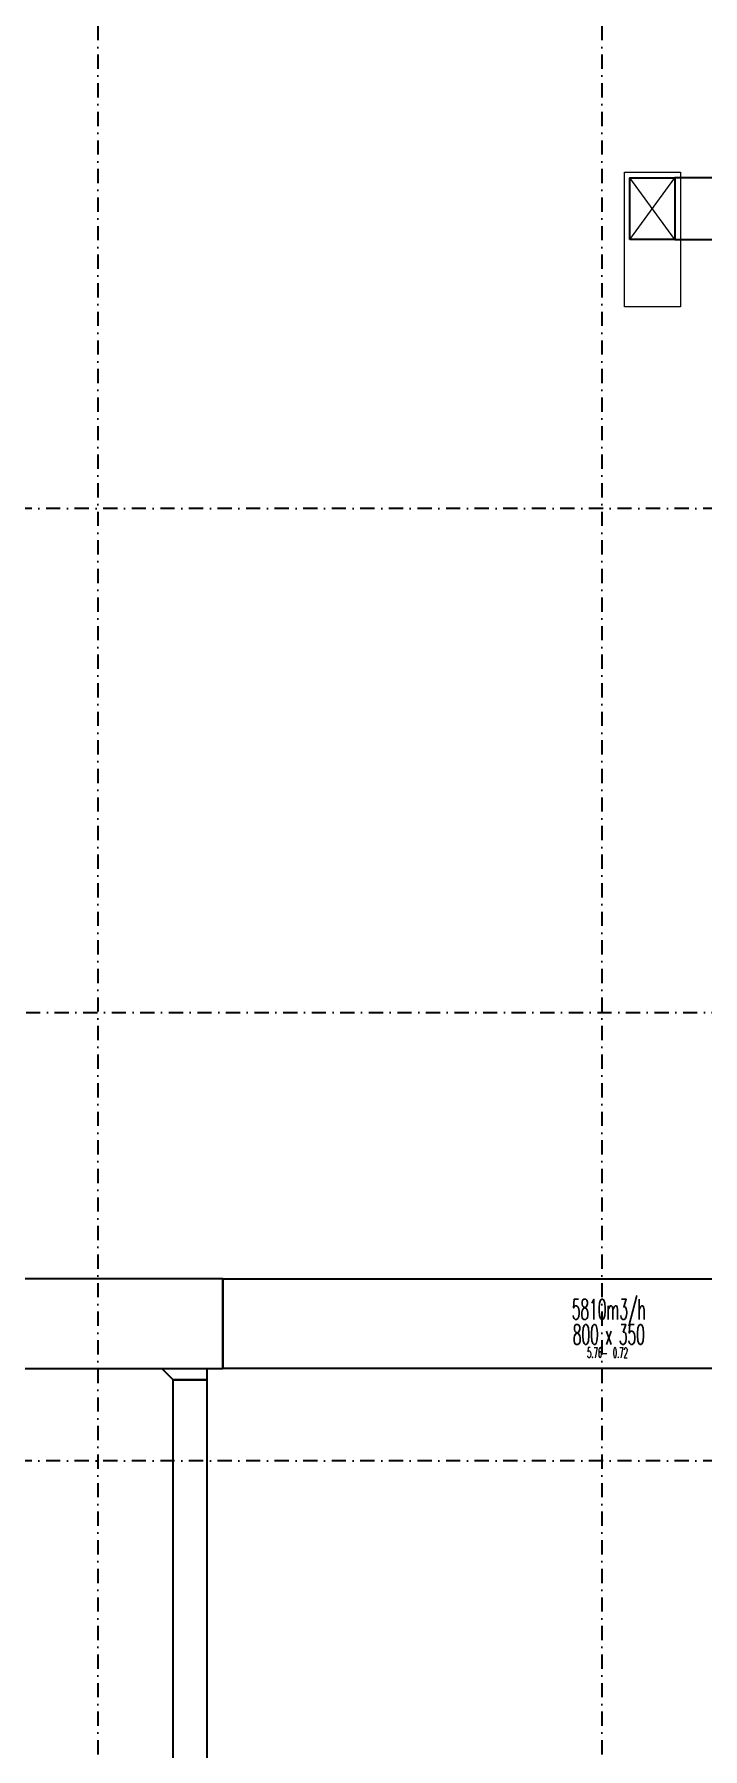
# Model space of a CAD drawing. Header units: inches. Extents: x -772 to 6765, y -813 to 4093.
# Drawn here: x 4193 to 4790, y 593 to 2123 of the extents above; entities that cross this region are included whole.
import ezdxf
from ezdxf.enums import TextEntityAlignment as Align

# ---------------------------------------------------------------- set-up
doc = ezdxf.new("R2010")
doc.units = ezdxf.units.IN
doc.header["$MEASUREMENT"] = 0
doc.linetypes.add('DASHDOT', pattern=[25.4, 12.7, -6.35, 0, -6.35])
doc.layers.add('H_STR_Aks', color=250, linetype='DASHDOT')
doc.layers.add('MTY-UFLEME-KANALI', color=20, linetype='Continuous')
doc.layers.add('HIZ-PA', color=253, linetype='Continuous', lineweight=0, transparency=0.5)
doc.layers.add('MTY-TEFRIS', color=15, linetype='Continuous', lineweight=0)
doc.layers.add('MTY-UFLEME-KANALI-CAP', color=21, linetype='Continuous', lineweight=0)
doc.styles.add('CAP', font='simplxtw.shx', dxfattribs={"width": 0.65})

# ---------------------------------------------------------------- blocks, each defined once
blk = doc.blocks.new('*U174')
at = {"layer": 'MTY-UFLEME-KANALI'}
blk.add_lwpolyline([(0, 0), (55, 0), (55, 40), (0, 40)], close=True, dxfattribs=at)
at = {"layer": 'MTY-UFLEME-KANALI-CAP', "linetype": 'Continuous', "lineweight": 18, "ltscale": 100}
for p, q in [((0, 0), (55, 40)), ((0, 40), (55, 0))]:
    blk.add_line(p, q, dxfattribs=at)
blk = doc.blocks.new('*U230')
at = {"layer": 'HIZ-PA', "color": 3, "style": 'CAP', "width": 0.5}
blk.add_attdef('HIZ', text='', height=0.5, dxfattribs=at).set_placement((-0.049, -1.954), align=Align.BOTTOM_RIGHT)
blk.add_attdef('PA', text='', height=0.5, dxfattribs=at).set_placement((0.201, -1.954), align=Align.BOTTOM_LEFT)
at = {"layer": 'MTY-UFLEME-KANALI-CAP', "color": 7, "style": 'CAP', "width": 0.5}
for tag, p in [('DEBI', (0.001, -0.204)), ('X', (0.001, -1.454))]:
    blk.add_attdef(tag, text='', height=1, dxfattribs=at).set_placement(p, align=Align.BOTTOM_CENTER)
blk.add_attdef('A', text='', height=1, dxfattribs=at).set_placement((-0.499, -1.454), align=Align.BOTTOM_RIGHT)
blk.add_attdef('B', text='', height=1, dxfattribs=at).set_placement((0.501, -1.454), align=Align.BOTTOM_LEFT)
blk = doc.blocks.new('mekanik')
at = {"layer": 'MTY-TEFRIS'}
blk.add_lwpolyline([(24040, 8720), (23990, 8720), (23990, 8840), (24040, 8840)], close=True, dxfattribs=at)
at = {"layer": 'MTY-UFLEME-KANALI'}
for points in [[(24035, 8835), (24035, 8780), (24259.9, 8780), (24259.9, 8835)], [(23631.6, 7772.3), (23631.6, 7852.3), (23190.1, 7852.3), (23190.1, 7772.3)], [(23631.6, 7852.3), (23631.6, 7772.3), (23631.6, 7772.3), (23631.6, 7852.3)], [(24194.8, 7852.3), (24194.8, 7772.3), (23631.6, 7772.3), (23631.6, 7852.3)], [(23577.2, 7772.3), (23617.2, 7772.3), (23617.2, 7762.3), (23587.2, 7762.3)], [(23587.2, 7762.3), (23617.2, 7762.3), (23617.2, 7084.3), (23587.2, 7084.3)]]:
    blk.add_lwpolyline(points, close=True, dxfattribs=at)
at = {"layer": 'MTY-UFLEME-KANALI', "xscale": -1, "rotation": 270}
blk.add_blockref('*U174', (23995, 8780), dxfattribs=at)
at = {"layer": 'MTY-UFLEME-KANALI-CAP', "xscale": 18, "yscale": 18, "zscale": 18}
blk.add_blockref('*U230', (23976.1, 7814.4), dxfattribs=at).add_auto_attribs({'DEBI': '5810m3/h', 'X': 'x', 'A': '800', 'B': '350', 'PA': '0.72', 'HIZ': '5.76-'})

msp = doc.modelspace()

# ---------------------------------------------------------------- linework, layer by layer
at = {"layer": 'H_STR_Aks'}
for p, q in [((4250, 4043), (4250, -712.8)), ((4700, 4043), (4700, -712.8)), ((6664.5, 1700), (-659.1, 1700)), ((-659.1, 1250), (6664.5, 1250)), ((6664.5, 850), (-659.1, 850))]:
    msp.add_line(p, q, dxfattribs=at)

# ---------------------------------------------------------------- block references
msp.add_blockref('mekanik', (-19270, -6840))

doc.saveas('drawing.dxf')
